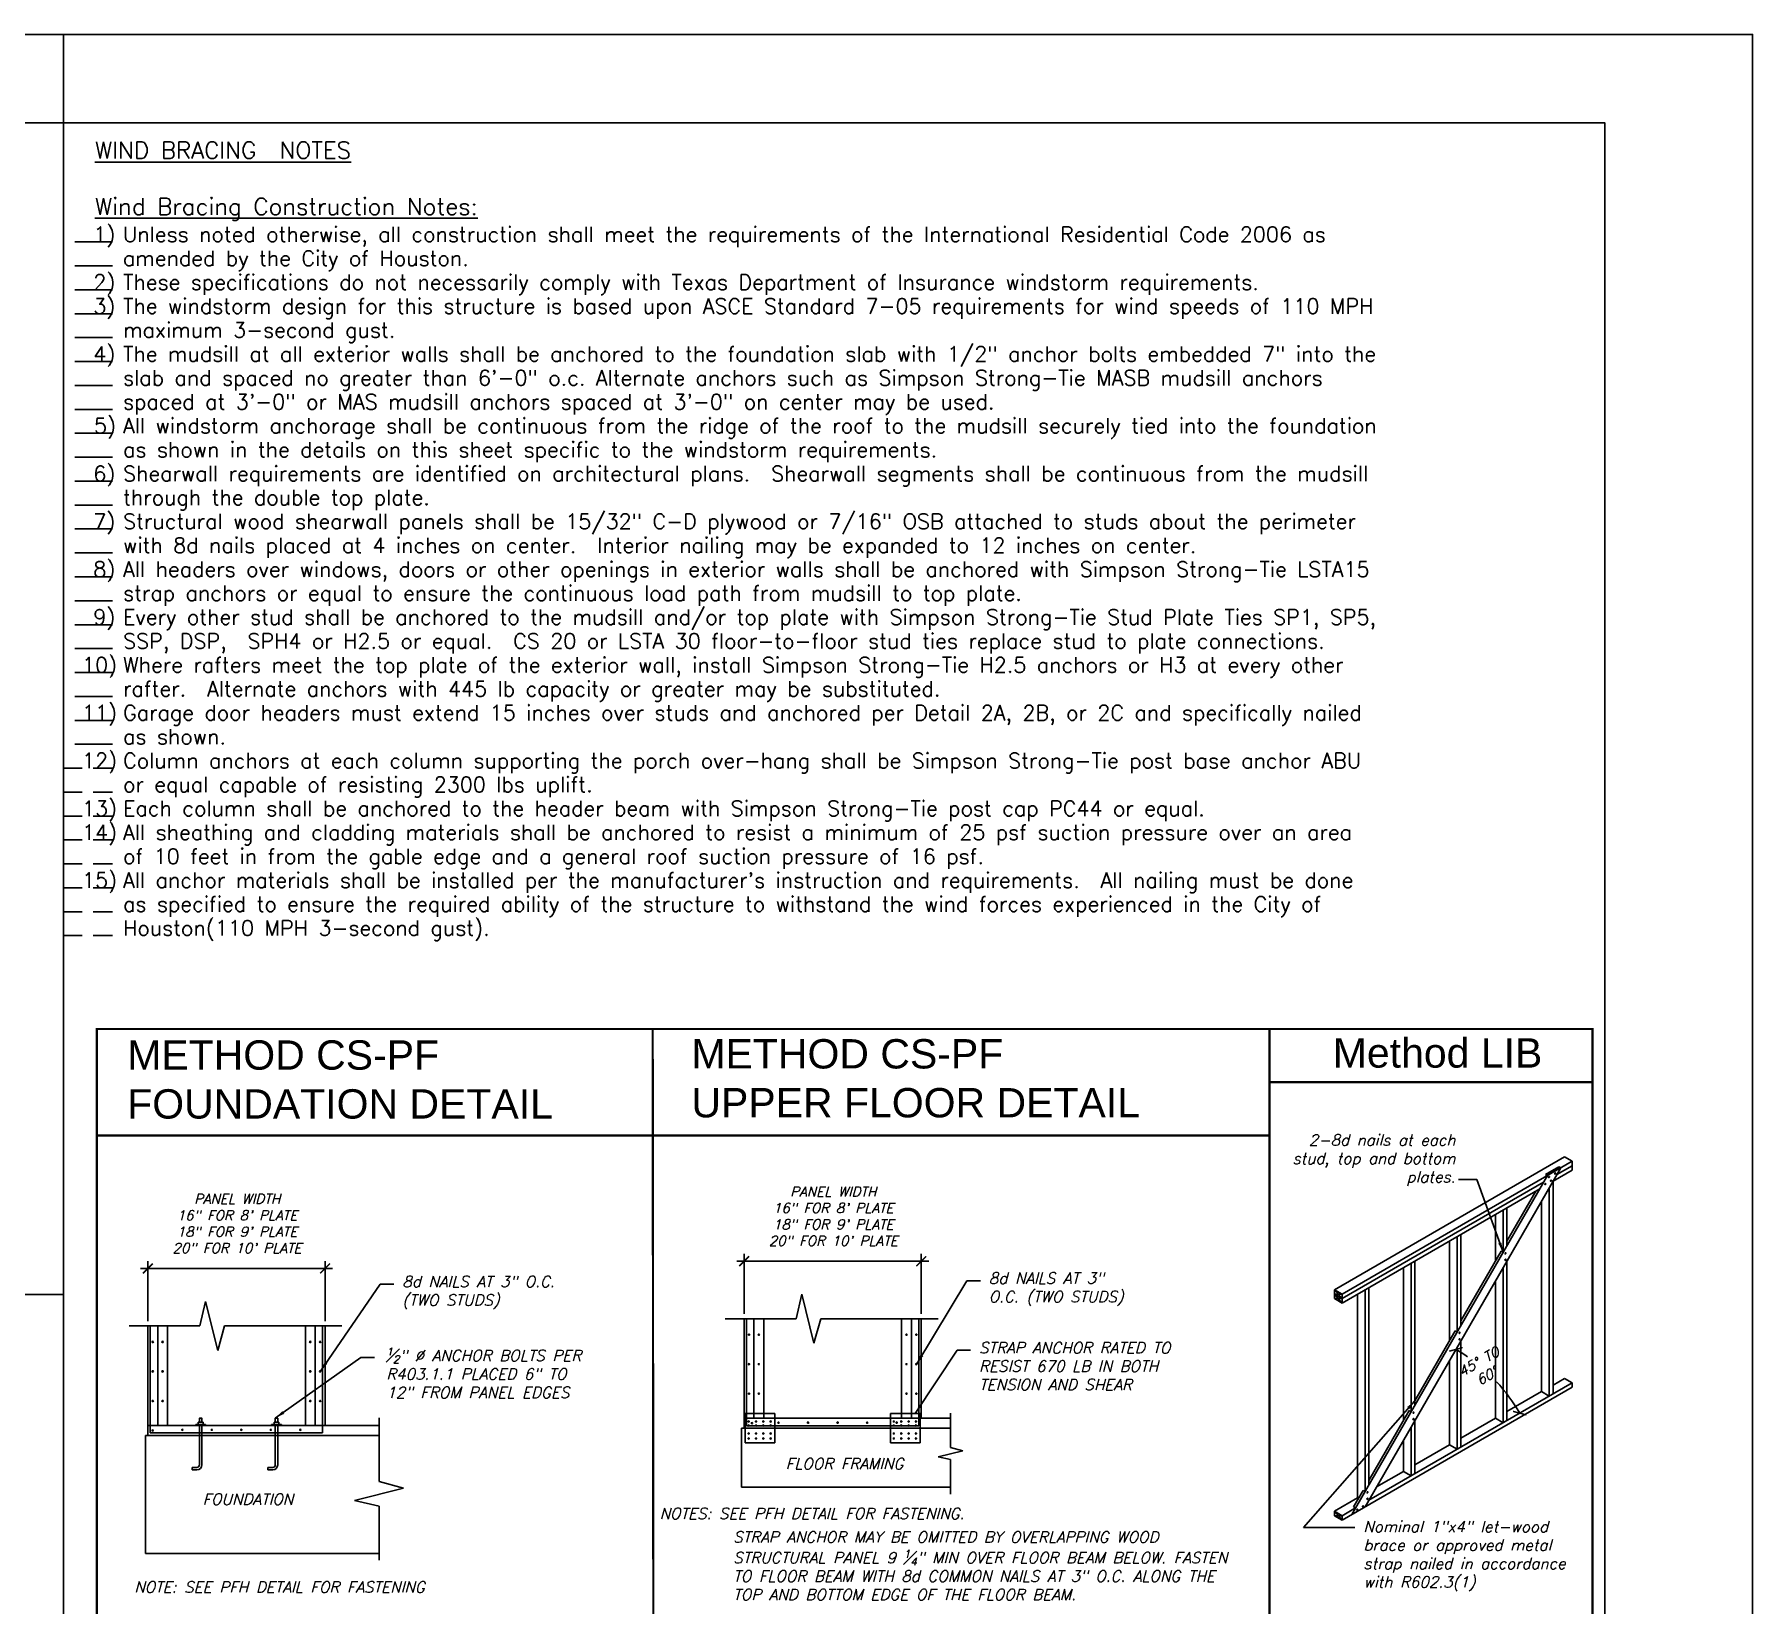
# Model space of a CAD drawing. Header units: inches. Extents: x 683 to 9753, y -6805 to 20230.
# Drawn here: x 7255 to 7953, y -6159 to -5521 of the extents above; entities that cross this region are included whole.
import ezdxf

# ---------------------------------------------------------------- set-up
doc = ezdxf.new("R2010")
doc.units = ezdxf.units.IN
doc.header["$LTSCALE"] = 48
doc.header["$MEASUREMENT"] = 0
doc.layers.get('Defpoints').update_dxf_attribs({"color": 251})
for name, color, linetype in [('DPIS-BL', 9, 'Continuous'), ('DPIS-DIM', 7, 'Continuous'), ('DPIS-TEXT', 7, 'Continuous'), ('FPTEXT', 2, 'Continuous')]:
    doc.layers.add(name, color=color, linetype=linetype)
doc.styles.add('DPIS-DIM', font='Simplex.shx', dxfattribs={"oblique": 15})
doc.styles.add('SHEETNAME', font='arial.ttf', dxfattribs={"height": 4})
doc.styles.add('SIMPLEX', font='simplex.shx', dxfattribs={"oblique": 15, "height": 4})
doc.styles.get("Standard").update_dxf_attribs({"font": 'simplex.shx', "oblique": 15})
doc.dimstyles.new('DPIS-DIM1', dxfattribs={"dimtxt": 4, "dimasz": 4, "dimexe": 3, "dimexo": 2, "dimgap": 2, "dimtad": 1, "dimdec": 4, "dimrnd": 0.125, "dimzin": 3, "dimdsep": 46, "dimlunit": 4, "dimtxsty": 'DPIS-DIM', "dimblk": 'ARCHTICK', "dimcen": 3, "dimdle": 3, "dimclrd": 2, "dimclre": 2, "dimclrt": 256, "dimadec": 0, "dimazin": 0, "dimtfac": 1, "dimtdec": 4, "dimtmove": 0, "dimatfit": 3, "dimfxl": 1, "dimtolj": 1, "dimtzin": 0, "dimarcsym": 0})
doc.dimstyles.get("Standard").update_dxf_attribs({"dimtxt": 4, "dimasz": 4, "dimexe": 3, "dimexo": 2, "dimgap": 2, "dimtad": 1, "dimdec": 4, "dimrnd": 0.125, "dimzin": 3, "dimdsep": 46, "dimlunit": 4, "dimtxsty": 'SIMPLEX', "dimblk": 'ARCHTICK', "dimcen": 3, "dimdle": 3, "dimclrd": 2, "dimclre": 2, "dimadec": 0, "dimazin": 0, "dimtfac": 1, "dimtdec": 4, "dimtofl": 0, "dimtmove": 1, "dimatfit": 3, "dimfxl": 1, "dimtolj": 1, "dimtzin": 0, "dimarcsym": 0})

# ---------------------------------------------------------------- blocks, each defined once
blk = doc.blocks.new('_ArchTick')
at = {"color": 0, "const_width": 0.15}
blk.add_lwpolyline([(-0.5, -0.5), (0.5, 0.5)], dxfattribs=at)
blk = doc.blocks.new('*D119')
at = {"layer": 'Defpoints', "color": 0, "transparency": 16777216}
for p in [(7372.64, -6022.88), (7300.64, -6046.24), (7372.64, -6046.24)]:
    blk.add_point(p, dxfattribs=at)
at = {"layer": 'DPIS-TEXT', "color": 2, "lineweight": -2, "transparency": 16777216}
for p, q in [((7297.64, -6022.88), (7375.64, -6022.88)), ((7300.64, -6044.24), (7300.64, -6019.88)), ((7372.64, -6044.24), (7372.64, -6019.88))]:
    blk.add_line(p, q, dxfattribs=at)
at = {"layer": 'DPIS-TEXT', "color": 2, "lineweight": -2, "transparency": 16777216, "xscale": 4, "yscale": 4, "zscale": 4, "rotation": 180}
blk.add_blockref('_ArchTick', (7300.64, -6022.88), dxfattribs=at)
at = {"layer": 'DPIS-TEXT', "color": 2, "lineweight": -2, "transparency": 16777216, "xscale": 4, "yscale": 4, "zscale": 4}
blk.add_blockref('_ArchTick', (7372.64, -6022.88), dxfattribs=at)
at = {"layer": 'DPIS-TEXT', "color": 0, "transparency": 16777216, "insert": (7336.89, -6004.59), "char_height": 4, "attachment_point": 5, "style": 'SIMPLEX'}
blk.add_mtext('\\A1;PANEL WIDTH \\P16" FOR 8\' PLATE\\P18" FOR 9\' PLATE\\P20" FOR 10\' PLATE', dxfattribs=at)
blk = doc.blocks.new('*D120')
at = {"layer": 'Defpoints', "color": 0, "transparency": 16777216}
for p in [(7614.92, -6019.93), (7542.92, -6043.28), (7614.92, -6043.28)]:
    blk.add_point(p, dxfattribs=at)
at = {"layer": 'DPIS-DIM', "color": 2, "lineweight": -2, "transparency": 16777216}
for p, q in [((7542.92, -6041.28), (7542.92, -6016.93)), ((7614.92, -6041.28), (7614.92, -6016.93)), ((7539.92, -6019.93), (7617.92, -6019.93))]:
    blk.add_line(p, q, dxfattribs=at)
at = {"layer": 'DPIS-DIM', "color": 2, "lineweight": -2, "transparency": 16777216, "xscale": 4, "yscale": 4, "zscale": 4, "rotation": 180}
blk.add_blockref('_ArchTick', (7542.92, -6019.93), dxfattribs=at)
at = {"layer": 'DPIS-DIM', "color": 2, "lineweight": -2, "transparency": 16777216, "xscale": 4, "yscale": 4, "zscale": 4}
blk.add_blockref('_ArchTick', (7614.92, -6019.93), dxfattribs=at)
at = {"layer": 'DPIS-DIM', "color": 0, "transparency": 16777216, "insert": (7579.17, -6001.64), "char_height": 4, "attachment_point": 5, "style": 'SIMPLEX'}
blk.add_mtext('\\A1;PANEL WIDTH \\P16" FOR 8\' PLATE\\P18" FOR 9\' PLATE\\P20" FOR 10\' PLATE', dxfattribs=at)
blk = doc.blocks.new('*D121')
at = {"layer": 'Defpoints', "color": 0, "transparency": 16777216}
for p in [(7874.73, -5982.03), (7850.99, -6071.55), (7879.41, -6069.33), (7795.23, -6119.73), (7796.79, -6117.03)]:
    blk.add_point(p, dxfattribs=at)
at = {"layer": 'DPIS-TEXT', "color": 2, "lineweight": -2, "transparency": 16777216}
for start, end in [(55.491, 60), (30, 42.8903)]:
    blk.add_arc((7796.79, -6117.03), 70.76, start, end, dxfattribs=at)
at = {"layer": 'DPIS-TEXT', "color": 2, "lineweight": -2, "transparency": 16777216, "xscale": 4, "yscale": 4, "zscale": 4}
for p, rotation in [((7832.17, -6055.75), 150.0000000000007), ((7858.07, -6081.65), 300.000000000002)]:
    blk.add_blockref('_ArchTick', p, dxfattribs=dict(at, rotation=rotation))
at = {"layer": 'DPIS-TEXT', "transparency": 16777216, "insert": (7843.15, -6063.57), "char_height": 4, "attachment_point": 5, "rotation": 30, "style": 'DPIS-DIM'}
blk.add_mtext('\\A1;45%%D TO\\P60%%D', dxfattribs=at)

msp = doc.modelspace()

# ---------------------------------------------------------------- linework, layer by layer
for p, q in [((7782.76189, -6031.52694), (7876.29263, -5977.52694)), ((7785.87958, -6033.32694), (7879.41032, -5979.32694)), ((7868.55436, -5984.69463), (7873.95436, -5981.57694)), ((7871.61609, -5987.42694), (7879.41032, -5982.92694)), ((7873.17494, -5984.72694), (7879.41032, -5981.12694)), ((7873.95436, -5981.57694), (7874.73379, -5982.02694)), ((7876.29263, -5977.52694), (7879.41032, -5979.32694)), ((7879.41032, -5981.12694), (7879.41032, -5979.32694)), ((7879.41032, -5982.92694), (7879.41032, -5981.12694)), ((7785.87958, -6035.12694), (7867.77494, -5987.84463)), ((7868.55436, -5984.69463), (7869.33379, -5985.14463)), ((7870.05725, -6074.72694), (7870.05725, -5990.12694)), ((7871.61609, -6073.82694), (7871.61609, -5987.42694)), ((7785.87958, -6036.92694), (7866.21609, -5990.54463)), ((7866.93956, -6072.92694), (7866.93956, -5995.52694)), ((7848.23341, -6019.89156), (7848.23341, -6000.92694)), ((7851.3511, -6016.29156), (7851.3511, -5999.12694)), ((7852.90995, -6013.59156), (7852.90995, -5998.22694)), ((7832.64495, -6048.69156), (7832.64495, -6009.92694)), ((7834.2038, -6045.99156), (7834.2038, -6009.02694)), ((7829.52726, -6052.29156), (7829.52726, -6011.72694)), ((7851.3511, -6016.29156), (7850.57168, -6015.84156)), ((7810.82111, -6084.69156), (7810.82111, -6022.52694)), ((7813.9388, -6081.09156), (7813.9388, -6020.72694)), ((7815.49765, -6078.39156), (7815.49765, -6019.82694)), ((7851.3511, -6085.52694), (7851.3511, -6022.52694)), ((7852.90995, -6084.62694), (7852.90995, -6019.82694)), ((7785.87958, -6033.32694), (7782.76189, -6031.52694)), ((7782.76189, -6031.52694), (7782.76189, -6033.32694)), ((7782.76189, -6031.52694), (7785.87958, -6035.12694)), ((7795.23265, -6113.49156), (7795.23265, -6031.52694)), ((7796.7915, -6110.79156), (7796.7915, -6030.62694)), ((7848.23341, -6083.72694), (7848.23341, -6027.92694)), ((7324.04055, -6036.23556), (7321.79835, -6046.23556)), ((7329.04055, -6056.23556), (7324.04055, -6036.23556)), ((7566.31454, -6033.2815), (7564.07234, -6043.2815)), ((7571.31454, -6053.2815), (7566.31454, -6033.2815)), ((7785.87958, -6035.12694), (7782.76189, -6033.32694)), ((7782.76189, -6035.12694), (7782.76189, -6033.32694)), ((7785.87958, -6033.32694), (7782.76189, -6033.32694)), ((7785.87958, -6036.92694), (7782.76189, -6033.32694)), ((7785.87958, -6036.92694), (7782.76189, -6035.12694)), ((7785.87958, -6035.12694), (7782.76189, -6035.12694)), ((7785.87958, -6033.32694), (7785.87958, -6035.12694)), ((7785.87958, -6035.12694), (7785.87958, -6036.92694)), ((7792.11496, -6116.12694), (7792.11496, -6033.32694)), ((7292.99345, -6046.23556), (7321.79835, -6046.23556)), ((7300.64243, -6090.69364), (7300.64243, -6046.22352)), ((7304.64243, -6086.70568), (7304.64243, -6046.23556)), ((7308.64243, -6086.70568), (7308.64243, -6046.23556)), ((7329.04055, -6056.23556), (7331.79835, -6046.23556)), ((7331.79835, -6046.23556), (7379.52172, -6046.23556)), ((7364.64243, -6086.70568), (7364.64243, -6046.23556)), ((7368.64243, -6086.70568), (7368.64243, -6046.23556)), ((7372.64243, -6086.70568), (7372.64243, -6046.23556)), ((7535.26744, -6043.2815), (7564.07234, -6043.2815)), ((7542.91642, -6087.75162), (7542.91642, -6043.2815)), ((7546.91642, -6083.75162), (7546.91642, -6043.2815)), ((7550.91642, -6083.75162), (7550.91642, -6043.2815)), ((7571.31454, -6053.2815), (7574.07234, -6043.2815)), ((7574.07234, -6043.2815), (7621.79571, -6043.2815)), ((7606.91642, -6083.75162), (7606.91642, -6043.2815)), ((7610.91642, -6083.75162), (7610.91642, -6043.2815)), ((7614.91642, -6083.75162), (7614.91642, -6043.2815)), ((7832.64495, -6048.69156), (7831.86553, -6048.24156)), ((7834.2038, -6095.42694), (7834.2038, -6052.22694)), ((7832.64495, -6096.32694), (7832.64495, -6054.92694)), ((7829.52726, -6094.52694), (7829.52726, -6060.32694)), ((7785.87958, -6125.12694), (7879.41032, -6071.12694)), ((7796.7915, -6117.02694), (7879.41032, -6069.32694)), ((7852.90995, -6081.02694), (7866.93956, -6072.92694)), ((7870.05725, -6074.72694), (7866.93956, -6072.92694)), ((7871.61609, -6070.22694), (7876.29263, -6067.52694)), ((7876.29263, -6067.52694), (7879.41032, -6069.32694)), ((7879.41032, -6071.12694), (7879.41032, -6069.32694)), ((7813.9388, -6081.09156), (7813.15938, -6080.64156)), ((7300.64243, -6086.70568), (7394.58076, -6086.70568)), ((7324.08929, -6086.33068), (7320.08929, -6086.33068)), ((7320.08929, -6086.33068), (7320.08929, -6086.70568)), ((7320.08929, -6086.70568), (7324.08929, -6086.70568)), ((7321.08929, -6085.33068), (7321.08929, -6086.33068)), ((7323.08929, -6085.33068), (7321.08929, -6085.33068)), ((7321.58929, -6102.70568), (7321.58929, -6086.70568)), ((7322.58929, -6086.70568), (7322.58929, -6102.70568)), ((7323.08929, -6085.33068), (7323.08929, -6086.33068)), ((7324.08929, -6086.33068), (7324.08929, -6086.70568)), ((7354.91777, -6086.33068), (7350.91777, -6086.33068)), ((7350.91777, -6086.33068), (7350.91777, -6086.70568)), ((7350.91777, -6086.70568), (7354.91777, -6086.70568)), ((7351.91777, -6085.33068), (7351.91777, -6086.33068)), ((7353.91777, -6085.33068), (7351.91777, -6085.33068)), ((7352.41777, -6102.70568), (7352.41777, -6086.70568)), ((7353.41777, -6086.70568), (7353.41777, -6102.70568)), ((7353.91777, -6085.33068), (7353.91777, -6086.33068)), ((7354.91777, -6086.33068), (7354.91777, -6086.70568)), ((7394.58076, -6109.44788), (7394.58076, -6083.56155)), ((7541.91649, -6087.75162), (7626.80846, -6087.75162)), ((7541.91649, -6087.75162), (7541.91649, -6111.75764)), ((7542.91642, -6083.75162), (7626.80846, -6083.75162)), ((7543.41642, -6081.75162), (7543.41642, -6093.75162)), ((7543.41642, -6081.75162), (7555.41642, -6081.75162)), ((7555.41642, -6081.75162), (7555.41642, -6093.75162)), ((7602.44443, -6081.75162), (7602.44443, -6093.75162)), ((7602.44443, -6081.75162), (7614.44443, -6081.75162)), ((7614.44443, -6081.75162), (7614.44443, -6093.75162)), ((7626.80846, -6095.55688), (7626.80846, -6081.7223)), ((7813.9388, -6107.12694), (7813.9388, -6087.32694)), ((7815.49765, -6106.22694), (7815.49765, -6084.62694)), ((7834.2038, -6091.82694), (7848.23341, -6083.72694)), ((7851.3511, -6085.52694), (7848.23341, -6083.72694)), ((7299.6425, -6090.69364), (7299.6425, -6138.70568)), ((7299.6425, -6090.70568), (7394.58076, -6090.70568)), ((7555.41642, -6093.75162), (7543.41642, -6093.75162)), ((7614.44443, -6093.75162), (7602.44443, -6093.75162)), ((7810.82111, -6105.32694), (7810.82111, -6092.72694)), ((7815.49765, -6102.62694), (7829.52726, -6094.52694)), ((7832.64495, -6096.32694), (7829.52726, -6094.52694)), ((7631.80846, -6096.93577), (7621.80846, -6099.43577)), ((7621.80846, -6099.43577), (7626.80846, -6100.55688)), ((7631.80846, -6096.93577), (7626.80846, -6095.55688)), ((7626.80846, -6114.54311), (7626.80846, -6100.55688)), ((7318.58929, -6104.70568), (7318.58929, -6103.70568)), ((7318.58929, -6103.70568), (7320.58929, -6103.70568)), ((7320.58929, -6104.70568), (7318.58929, -6104.70568)), ((7349.41777, -6104.70568), (7349.41777, -6103.70568)), ((7349.41777, -6103.70568), (7351.41777, -6103.70568)), ((7351.41777, -6104.70568), (7349.41777, -6104.70568)), ((7799.90919, -6111.62694), (7810.82111, -6105.32694)), ((7813.9388, -6107.12694), (7810.82111, -6105.32694)), ((7404.58076, -6112.20568), (7384.58076, -6117.20568)), ((7404.58076, -6112.20568), (7394.58076, -6109.44788)), ((7541.91649, -6111.75162), (7626.80846, -6111.75162)), ((7795.23265, -6113.49156), (7794.45323, -6113.04156)), ((7384.58076, -6117.20568), (7394.58076, -6119.44788)), ((7394.58076, -6141.42912), (7394.58076, -6119.44788)), ((7782.76189, -6121.52694), (7792.11496, -6116.12694)), ((7785.87958, -6123.32694), (7782.76189, -6121.52694)), ((7782.76189, -6123.32694), (7782.76189, -6121.52694)), ((7785.87958, -6125.12694), (7782.76189, -6121.52694)), ((7785.87958, -6123.32694), (7791.3915, -6120.14463)), ((7791.37422, -6120.15461), (7790.5948, -6119.70461)), ((7792.53265, -6116.3681), (7792.11496, -6116.12694)), ((7785.87958, -6125.12694), (7782.76189, -6123.32694)), ((7785.87958, -6123.32694), (7782.76189, -6123.32694)), ((7785.87958, -6123.32694), (7785.87958, -6125.12694)), ((7299.6425, -6138.70568), (7394.58076, -6138.70568))]:
    msp.add_line(p, q)
for points in [[(7321.58929, -6085.33068), (7321.58929, -6083.70568), (7322.58929, -6083.70568), (7322.58929, -6085.33068)], [(7352.41777, -6085.33068), (7352.41777, -6083.70568), (7353.41777, -6083.70568), (7353.41777, -6085.33068)]]:
    msp.add_lwpolyline(points)
for centre in [(7302.64243, -6052.70568), (7306.64243, -6052.70568), (7366.64243, -6052.70568), (7370.64243, -6052.70568), (7544.91642, -6049.75162), (7548.91642, -6049.75162), (7608.91642, -6049.75162), (7612.91642, -6049.75162), (7302.64243, -6064.70568), (7306.64243, -6064.70568), (7366.64243, -6064.70568), (7370.64243, -6064.70568), (7544.91642, -6061.75162), (7548.91642, -6061.75162), (7608.91642, -6061.75162), (7612.91642, -6061.75162), (7544.91642, -6073.75162), (7548.91642, -6073.75162), (7608.91642, -6073.75162), (7612.91642, -6073.75162), (7302.64243, -6076.70568), (7306.64243, -6076.70568), (7366.64243, -6076.70568), (7370.64243, -6076.70568), (7544.75562, -6085.06568), (7544.75562, -6086.66717), (7546.10176, -6085.75162), (7547.75562, -6085.06568), (7547.75562, -6086.66717), (7550.75562, -6085.06568), (7550.75562, -6086.66717), (7553.75562, -6085.06568), (7553.75562, -6086.66717), (7556.91642, -6085.50162), (7568.91642, -6085.50162), (7580.91642, -6085.50162), (7592.91642, -6085.50162), (7603.78363, -6085.06568), (7603.78363, -6086.66717), (7604.91642, -6085.50162), (7606.78363, -6085.06568), (7606.78363, -6086.66717), (7609.78363, -6085.06568), (7609.78363, -6086.66717), (7612.78363, -6085.06568), (7612.78363, -6086.66717), (7302.64243, -6088.70568), (7314.64243, -6088.45568), (7326.64243, -6088.45568), (7338.64243, -6088.45568), (7350.64243, -6088.45568), (7362.64243, -6088.45568), (7544.75562, -6089.93818), (7544.75562, -6091.93571), (7547.75562, -6089.93818), (7547.75562, -6091.93571), (7550.75562, -6089.93818), (7550.75562, -6091.93571), (7553.75562, -6089.93818), (7553.75562, -6091.93571), (7603.78363, -6089.93818), (7603.78363, -6091.93571), (7606.78363, -6089.93818), (7606.78363, -6091.93571), (7609.78363, -6089.93818), (7609.78363, -6091.93571), (7612.78363, -6089.93818), (7612.78363, -6091.93571)]:
    msp.add_circle(centre, 0.25)
for centre, radius in [((7320.58929, -6102.70568), 1), ((7320.58929, -6102.70568), 2), ((7351.41777, -6102.70568), 1), ((7351.41777, -6102.70568), 2)]:
    msp.add_arc(centre, radius, 270, 0)
at = {"layer": 'Defpoints'}
for p, q in [((7278.48896, -5605.76728), (7270.95785, -5605.76728)), ((7278.48896, -5605.76728), (7286.35018, -5605.76728)), ((7278.48896, -5615.4866), (7270.95785, -5615.4866)), ((7278.48896, -5615.4866), (7286.35018, -5615.4866)), ((7278.48896, -5625.20593), (7270.95785, -5625.20593)), ((7278.48896, -5625.20593), (7286.35018, -5625.20593)), ((7278.48896, -5634.92525), (7270.95785, -5634.92525)), ((7278.48896, -5634.92525), (7286.35018, -5634.92525)), ((7278.48896, -5644.64458), (7270.95785, -5644.64458)), ((7278.48896, -5644.64458), (7286.35018, -5644.64458)), ((7278.48896, -5654.3639), (7270.95785, -5654.3639)), ((7278.48896, -5654.3639), (7286.35018, -5654.3639)), ((7278.48896, -5664.08323), (7270.95785, -5664.08323)), ((7278.48896, -5664.08323), (7286.35018, -5664.08323)), ((7278.48896, -5673.80255), (7270.95785, -5673.80255)), ((7278.48896, -5673.80255), (7286.35018, -5673.80255)), ((7278.48896, -5683.52188), (7270.95785, -5683.52188)), ((7278.48896, -5683.52188), (7286.35018, -5683.52188)), ((7278.48896, -5693.2412), (7270.95785, -5693.2412)), ((7278.48896, -5693.2412), (7286.35018, -5693.2412)), ((7278.48896, -5702.96053), (7270.95785, -5702.96053)), ((7278.48896, -5702.96053), (7286.35018, -5702.96053)), ((7278.48896, -5712.67985), (7270.95785, -5712.67985)), ((7278.48896, -5712.67985), (7286.35018, -5712.67985)), ((7278.48896, -5722.39918), (7270.95785, -5722.39918)), ((7278.48896, -5722.39918), (7270.95785, -5722.39918)), ((7278.48896, -5722.39918), (7286.35018, -5722.39918)), ((7278.48896, -5732.1185), (7270.95785, -5732.1185)), ((7278.48896, -5732.1185), (7286.35018, -5732.1185)), ((7278.48896, -5741.83783), (7270.95785, -5741.83783)), ((7278.48896, -5741.83783), (7286.35018, -5741.83783)), ((7278.48896, -5751.55715), (7270.95785, -5751.55715)), ((7278.48896, -5751.55715), (7286.35018, -5751.55715)), ((7278.48896, -5761.27648), (7270.95785, -5761.27648)), ((7278.48896, -5761.27648), (7286.35018, -5761.27648)), ((7278.48896, -5770.9958), (7270.95785, -5770.9958)), ((7278.48896, -5770.9958), (7286.35018, -5770.9958)), ((7278.48896, -5780.71513), (7270.95785, -5780.71513)), ((7278.48896, -5780.71513), (7286.35018, -5780.71513)), ((7278.48896, -5790.43445), (7270.95785, -5790.43445)), ((7278.48896, -5790.43445), (7286.35018, -5790.43445)), ((7278.48896, -5800.15378), (7270.95785, -5800.15378)), ((7278.48896, -5800.15378), (7286.35018, -5800.15378)), ((7278.48896, -5809.8731), (7270.95785, -5809.8731)), ((7278.48896, -5809.8731), (7286.35018, -5809.8731)), ((7273.91516, -5819.59243), (7266.38405, -5819.59243)), ((7278.48896, -5819.59243), (7286.35018, -5819.59243)), ((7273.91516, -5829.31175), (7266.38405, -5829.31175)), ((7278.48896, -5829.31175), (7286.35018, -5829.31175)), ((7273.91516, -5839.03108), (7266.38405, -5839.03108)), ((7278.48896, -5839.03108), (7286.35018, -5839.03108)), ((7273.91516, -5848.7504), (7266.38405, -5848.7504)), ((7278.48896, -5848.7504), (7286.35018, -5848.7504)), ((7273.91516, -5858.46973), (7266.38405, -5858.46973)), ((7278.48896, -5858.46973), (7286.35018, -5858.46973)), ((7273.91516, -5868.18905), (7266.38405, -5868.18905)), ((7278.48896, -5868.18905), (7286.35018, -5868.18905)), ((7273.91516, -5877.90838), (7266.38405, -5877.90838)), ((7278.48896, -5877.90838), (7286.35018, -5877.90838)), ((7273.91516, -5887.6277), (7266.38405, -5887.6277)), ((7278.48896, -5887.6277), (7286.35018, -5887.6277))]:
    msp.add_line(p, q, dxfattribs=at)
at = {"layer": 'Defpoints', "color": 251}
for points in [[(6392.72188, -5521.41948), (6392.72188, -6595.41948), (7952.72188, -6595.41948), (7952.72188, -5521.41948)], [(6392.72188, -5521.41948), (6392.72188, -6595.41948), (7952.72188, -6595.41948), (7952.72188, -5521.41948)], [(6428.72188, -5557.41948), (6428.72188, -6553.41948), (7892.72188, -6553.41948), (7892.72188, -5557.41948)]]:
    msp.add_lwpolyline(points, close=True, dxfattribs=at)
at = {"layer": 'DPIS-BL', "const_width": 0.9}
for points in [[(7279.95554, -5925.55897), (7505.78192, -5925.55897), (7506.04502, -6165.63067), (7279.95554, -6165.63067)], [(7505.78192, -5925.55897), (7756.45005, -5925.55897), (7756.45005, -6165.63067), (7506.04502, -6165.63067)], [(7756.45005, -5925.55897), (7887.66825, -5925.55897), (7887.66825, -6165.63067), (7756.45005, -6165.63067)]]:
    msp.add_lwpolyline(points, close=True, dxfattribs=at)
for points in [[(7887.66825, -5947.19801), (7756.45005, -5947.19801)], [(7514.66231, -5968.83706), (7279.95554, -5968.83706)], [(7756.45005, -5968.83706), (7358.92433, -5968.83706)]]:
    msp.add_lwpolyline(points, dxfattribs=at)
at = {"layer": 'DPIS-TEXT'}
for p, q in [((7795.23265, -6119.72694), (7874.73379, -5982.02694)), ((7868.55436, -5984.69463), (7874.73379, -5982.02694)), ((7873.95436, -5981.57694), (7869.33379, -5985.14463)), ((7789.83265, -6122.84463), (7869.33379, -5985.14463)), ((7852.90995, -6011.79156), (7864.65725, -5991.44463)), ((7834.2038, -6044.19156), (7850.57168, -6015.84156)), ((7815.49765, -6076.59156), (7831.86553, -6048.24156)), ((7796.7915, -6108.99156), (7813.15938, -6080.64156)), ((7790.60344, -6119.70959), (7794.45323, -6113.04156))]:
    msp.add_line(p, q, dxfattribs=at)
at = {"layer": 'DPIS-TEXT', "color": 1}
for p, q in [((7301.64243, -6046.22352), (7301.64243, -6089.69364)), ((7371.64243, -6046.23556), (7371.64243, -6089.70568)), ((7543.91642, -6043.2815), (7543.91642, -6086.75162)), ((7613.91642, -6043.2815), (7613.91642, -6086.75162)), ((7543.91642, -6086.75162), (7613.91642, -6086.75162)), ((7301.64243, -6089.70568), (7371.64243, -6089.70568))]:
    msp.add_line(p, q, dxfattribs=at)
at = {"layer": 'DPIS-TEXT'}
for points in [[(7266.38405, -5521.41948), (7266.38405, -6553.41948)], [(7266.38405, -6033.41758), (6729.52457, -6033.41758)]]:
    msp.add_lwpolyline(points, dxfattribs=at)
for centre in [(7868.47264, -5988.53553), (7869.99796, -5985.71108), (7870.79947, -5987.19938), (7872.48912, -5984.2728), (7852.29931, -6016.71235), (7852.29931, -6019.34939), (7833.63153, -6049.04589), (7833.63153, -6051.68293), (7814.92538, -6081.44589), (7814.92538, -6084.08293), (7796.21923, -6113.84589), (7792.08056, -6120.85049), (7794.40739, -6119.51434), (7796.21923, -6116.48293)]:
    msp.add_ellipse(centre, major_axis=(0.13327, 0.23084), ratio=0.767591879, dxfattribs=at)

# ---------------------------------------------------------------- texts
at = {"layer": 'DPIS-TEXT', "color": 40}
for s, height, p in [('%%uWIND BRACING  NOTES', 6.8607, (7279.14985, -5571.92527)), ('%%uWind Bracing Construction Notes:', 6.8607, (7279.15258, -5594.79427)), ('1)', 6.17463, (7278.48896, -5605.76728)), (' Unless noted otherwise, all construction shall meet the requirements of the International Residential Code 2006 as', 6.17463, (7286.29979, -5605.76452)), (' amended by the City of Houston.', 6.17463, (7286.29979, -5615.48385)), ('2)', 6.17463, (7278.48896, -5625.20593)), (' These specifications do not necessarily comply with Texas Department of Insurance windstorm requirements.', 6.17463, (7286.35018, -5625.20593)), ('3)', 6.17463, (7278.48896, -5634.92525)), (' The windstorm design for this structure is based upon ASCE Standard 7-05 requirements for wind speeds of 110 MPH', 6.17463, (7286.35018, -5634.92525)), (' maximum 3-second gust.', 6.17463, (7286.35018, -5644.64458)), ('4)', 6.17463, (7278.48896, -5654.3639)), (' The mudsill at all exterior walls shall be anchored to the foundation slab with 1/2" anchor bolts embedded 7" into the', 6.17463, (7286.35018, -5654.3639)), (' slab and spaced no greater than 6\'-0" o.c. Alternate anchors such as Simpson Strong-Tie MASB mudsill anchors ', 6.17463, (7286.35018, -5664.08323)), (' spaced at 3\'-0" or MAS mudsill anchors spaced at 3\'-0" on center may be used. ', 6.17463, (7286.35018, -5673.80255)), ('5)', 6.17463, (7278.79222, -5683.52188)), (' All windstorm anchorage shall be continuous from the ridge of the roof to the mudsill securely tied into the foundation', 6.17463, (7286.35018, -5683.52188)), (' as shown in the details on this sheet specific to the windstorm requirements.', 6.17463, (7286.35018, -5693.2412)), ('6)', 6.17463, (7278.48896, -5702.96053)), (' Shearwall requirements are identified on architectural plans.  Shearwall segments shall be continuous from the mudsill', 6.17463, (7286.35018, -5702.96053)), (' through the double top plate.', 6.17463, (7286.35018, -5712.67985)), ('7)', 6.17463, (7278.48896, -5722.39918)), (' Structural wood shearwall panels shall be 15/32" C-D plywood or 7/16" OSB attached to studs about the perimeter ', 6.17463, (7286.35018, -5722.39918)), (' with 8d nails placed at 4 inches on center.  Interior nailing may be expanded to 12 inches on center.', 6.17463, (7286.35018, -5732.1185)), ('8)', 6.17463, (7278.48896, -5741.83783)), (' All headers over windows, doors or other openings in exterior walls shall be anchored with Simpson Strong-Tie LSTA15', 6.17463, (7286.35018, -5741.83783)), (' strap anchors or equal to ensure the continuous load path from mudsill to top plate. ', 6.17463, (7286.35018, -5751.55715)), ('9)', 6.17463, (7278.48896, -5761.27648)), (' Every other stud shall be anchored to the mudsill and/or top plate with Simpson Strong-Tie Stud Plate Ties SP1, SP5, ', 6.17463, (7286.35018, -5761.27648)), (' SSP, DSP,  SPH4 or H2.5 or equal.  CS 20 or LSTA 30 floor-to-floor stud ties replace stud to plate connections.', 6.17463, (7286.35018, -5770.9958)), ('10)', 6.17463, (7273.91383, -5780.71513)), (' Where rafters meet the top plate of the exterior wall, install Simpson Strong-Tie H2.5 anchors or H3 at every other ', 6.17463, (7286.35018, -5780.71513)), (' rafter.  Alternate anchors with 445 lb capacity or greater may be substituted.', 6.17463, (7286.35018, -5790.43445)), ('11) ', 6.17463, (7273.91516, -5800.15378)), (' Garage door headers must extend 15 inches over studs and anchored per Detail 2A, 2B, or 2C and specifically nailed', 6.17463, (7286.35018, -5800.15378)), (' as shown.', 6.17463, (7286.35018, -5809.8731)), ('12)', 6.17463, (7273.91516, -5819.59243)), (' Column anchors at each column supporting the porch over-hang shall be Simpson Strong-Tie post base anchor ABU ', 6.17463, (7286.35018, -5819.59243)), (' or equal capable of resisting 2300 lbs uplift.', 6.17463, (7286.35018, -5829.31175)), ('13)', 6.17463, (7273.91516, -5839.03108)), (' Each column shall be anchored to the header beam with Simpson Strong-Tie post cap PC44 or equal. ', 6.17463, (7286.35018, -5839.03108)), ('14) ', 6.17463, (7273.91516, -5848.7504)), (' All sheathing and cladding materials shall be anchored to resist a minimum of 25 psf suction pressure over an area ', 6.17463, (7286.35018, -5848.7504)), (' of 10 feet in from the gable edge and a general roof suction pressure of 16 psf.', 6.17463, (7286.35018, -5858.46973)), ('15) ', 6.17463, (7273.91516, -5868.18905)), (" All anchor materials shall be installed per the manufacturer's instruction and requirements.  All nailing must be done", 6.17463, (7286.35018, -5868.18905)), (' as specified to ensure the required ability of the structure to withstand the wind forces experienced in the City of', 6.17463, (7286.35018, -5877.90838)), (' Houston(110 MPH 3-second gust). ', 6.17463, (7286.35018, -5887.6277))]:
    msp.add_text(s, height=height, dxfattribs=at).set_placement(p)
at = {"layer": 'DPIS-TEXT', "char_height": 4.5, "style": 'SIMPLEX'}
for s, insert, width, attachment_point in [('\\A1;2-8d nails at each stud, top and bottom plates.', (7831.9378, -5968.42696), 74.5628174, 3), ('\\A1;8d NAILS AT 3" O.C. (TWO STUDS)', (7642.33499, -6024.57186), 63.6905971, 1), ('\\A1;8d NAILS AT 3" O.C. (TWO STUDS)', (7404.01876, -6025.95477), 79.9250057, 1), ('\\A1;STRAP ANCHOR RATED TO RESIST 670 LB IN BOTH TENSION AND SHEAR', (7638.38334, -6052.82436), 96.5983306, 1), ('\\A1;{\\H0.7x;\\S1#2;}" %%C ANCHOR BOLTS PER R403.1.1 PLACED 6" TO 12" FROM PANEL EDGES', (7397.48441, -6055.10205), 93.6745711, 1), ('\\A1;FLOOR FRAMING', (7559.84783, -6099.95037), 96.5983306, 1), ('\\A1;FOUNDATION', (7322.86686, -6114.40421), 93.6745711, 1), ('\\A1;NOTES: SEE PFH DETAIL FOR FASTENING.', (7508.59643, -6120.21903), 227.4331501, 1), ('\\A1;STRAP ANCHOR MAY BE OMITTED BY OVERLAPPING WOOD STRUCTURAL PANEL 9 {\\H0.7x;\\S1#4;}" MIN OVER FLOOR BEAM BELOW. FASTEN TO FLOOR BEAM WITH 8d COMMON NAILS AT 3" O.C. ALONG THE TOP AND BOTTOM EDGE OF THE FLOOR BEAM.', (7538.47725, -6129.73987), 227.4331501, 1), ('\\A1;Nominal 1"x4" let-wood brace or approved metal strap nailed in accordance with R602.3(1)', (7794.55028, -6125.50827), 93.117964, 1), ('\\A1;NOTE: SEE PFH DETAIL FOR FASTENING', (7295.13634, -6150.08157), 227.4331501, 1)]:
    msp.add_mtext(s, dxfattribs=dict(at, insert=insert, width=width, attachment_point=attachment_point))
at = {"layer": 'FPTEXT', "char_height": 11.9193574, "attachment_point": 1, "style": 'SHEETNAME'}
for s, insert, width in [('\\A1;METHOD CS-PF \\PFOUNDATION DETAIL', (7292.25782, -5930.1742), 569.5414863), ('\\A1;METHOD CS-PF \\PUPPER FLOOR DETAIL', (7521.51794, -5929.68517), 569.5414863), ('\\A1;Method LIB', (7782.12059, -5929.34136), 468.0964178)]:
    msp.add_mtext(s, dxfattribs=dict(at, insert=insert, width=width))

# ---------------------------------------------------------------- dimensions: what is measured, and where the dimension line sits
at = {"layer": 'DPIS-DIM'}
dim = msp.add_linear_dim(base=(7614.91642, -6019.92558), p1=(7542.91642, -6043.2815), p2=(7614.91642, -6043.2815), text='PANEL WIDTH \\P16" FOR 8\' PLATE\\P18" FOR 9\' PLATE\\P20" FOR 10\' PLATE', dimstyle='Standard', override={"dimscale": 1}, dxfattribs=at)
dim.commit()
dim.dimension.update_dxf_attribs({"geometry": '*D120', "text_midpoint": (7579.16654, -6016.78351), "dimtype": 160})
at = {"layer": 'DPIS-TEXT'}
dim = msp.add_linear_dim(base=(7372.64243, -6022.87964), p1=(7300.64243, -6046.23556), p2=(7372.64243, -6046.23556), text='PANEL WIDTH \\P16" FOR 8\' PLATE\\P18" FOR 9\' PLATE\\P20" FOR 10\' PLATE', dimstyle='Standard', override={"dimscale": 1}, dxfattribs=at)
dim.commit()
dim.dimension.update_dxf_attribs({"geometry": '*D119', "text_midpoint": (7336.89255, -6019.73757), "dimtype": 160})
dim = msp.add_angular_dim_2l(base=(7850.99398, -6071.54566), line1=((7796.7915, -6117.02694), (7879.41032, -6069.32694)), line2=((7795.23265, -6119.72694), (7874.73379, -5982.02694)), text='45%%D TO\\P60%%D', dimstyle='DPIS-DIM1', dxfattribs=at)
dim.commit()
dim.dimension.update_dxf_attribs({"geometry": '*D121', "text_midpoint": (7843.14631, -6063.5696), "dimtype": 162, "text_rotation": 30})

# ---------------------------------------------------------------- leaders
at = {"layer": 'DPIS-DIM', "color": 2}
for points in [[(7851.3511, -6016.29156), (7840.70028, -5986.6918), (7833.20668, -5986.6918)], [(7815.49765, -6076.59156), (7770.16957, -6128.14641), (7791.11795, -6128.14641)]]:
    msp.add_leader(points, dimstyle='Standard', override={"dimscale": 1, "dimtad": 0}, dxfattribs=at)
at = {"layer": 'DPIS-DIM'}
for points in [[(7370.8212, -6064.53091), (7395.10016, -6029.23008), (7400.60272, -6029.23008)], [(7613.09519, -6061.57686), (7633.41638, -6027.84717), (7638.91894, -6027.84717)], [(7352.41777, -6083.70568), (7387.19075, -6059.05373), (7392.6933, -6059.05373)], [(7612.44723, -6081.75162), (7629.46474, -6056.09967), (7634.96729, -6056.09967)]]:
    msp.add_leader(points, dimstyle='Standard', dxfattribs=at)

doc.saveas('drawing.dxf')
